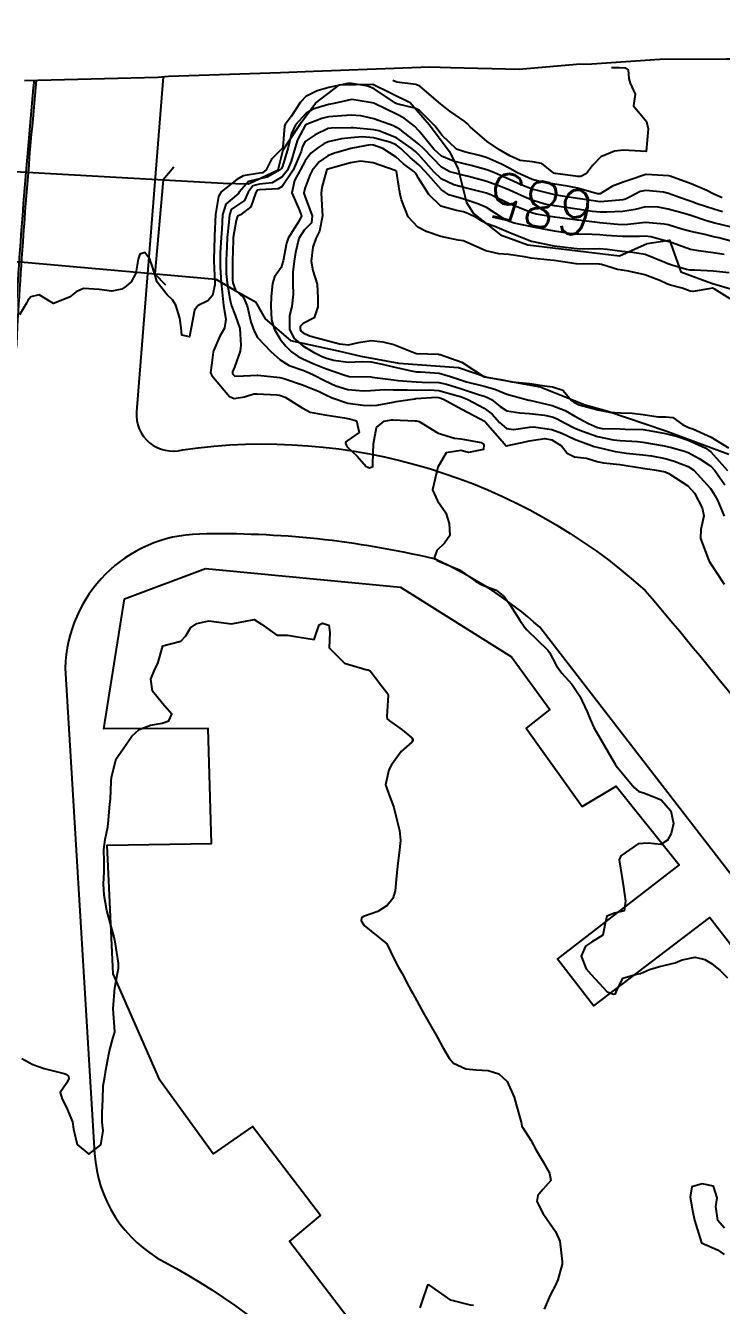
# Model space of a CAD drawing. Header units: metres. Extents: x 292545 to 299085, y 7450245 to 7463078.
# Drawn here: x 293501.8 to 293563, y 7462847.3 to 7462959.9 of the extents above; entities that cross this region are included whole.
import ezdxf
from ezdxf.enums import TextEntityAlignment as Align

# ---------------------------------------------------------------- set-up
doc = ezdxf.new("R2010")
doc.units = ezdxf.units.M
for name, color, linetype in [('Area', 45, 'Continuous'), ('Area Verde e Lazer', 94, 'Continuous'), ('Cotas', 45, 'Continuous'), ('Curvas de Nivel 1m', 11, 'Continuous'), ('Curvas de Nivel 5m', 15, 'Continuous'), ('Edificações', 30, 'Continuous'), ('Hidrografia', 140, 'Continuous'), ('Pontes e viadutos', 190, 'Continuous'), ('Vias Primárias', 230, 'Continuous')]:
    doc.layers.add(name, color=color, linetype=linetype)
doc.styles.add('Style-STANDARD', font='STANDARD.shx')

msp = doc.modelspace()

# ---------------------------------------------------------------- linework, layer by layer
at = {"layer": 'Area'}
msp.add_polyline3d([(293501.7, 7462955.08, 688.43), (293513.44, 7462955.39, 688.31), (293514.36, 7462955.46, 688.42), (293524.23, 7462955.8, 688.77), (293527.14, 7462955.89, 686.33), (293537.37, 7462956.28, 689.46), (293539.19, 7462956.23, 688.54), (293545.22, 7462956.07, 692.61), (293550.26, 7462956.53, 690.27), (293551.62, 7462956.54, 689.21), (293557.59, 7462956.97, 688.94), (293563.46, 7462957, 688.78), (293574.58, 7462956.99, 688.13), (293575.72, 7462957.16, 688.01), (293579.78, 7462957.77, 688.2), (293594.55, 7462958.12, 689.27), (293596.02, 7462958.31, 688.82), (293606.34, 7462958.52, 689.14), (293609.23, 7462958.6, 692.67), (293625.45, 7462959.92, 691.71)], dxfattribs=at)
at = {"layer": 'Area Verde e Lazer', "elevation": 694.56}
msp.add_lwpolyline([(293280.87, 7462947.89, -0.101859), (293285.66, 7462927.16, -0.117218), (293279.92, 7462886.84, -0.003965), (293253.29, 7462831.52, -0.021583), (293229.68, 7462788.99, 0.377528), (293232.88, 7462775.55, -0.005595), (293261.17, 7462773.82, 0.413902), (293268.71, 7462780.32, -0.081172), (293274.65, 7462794.53, -0.02056), (293291.74, 7462815.53, -0.040482), (293318.48, 7462840.46, -0.039202), (293346.93, 7462865.7, -0.044268), (293394.79, 7462888.02, -0.028571), (293441.43, 7462905.21, 0.032718), (293487.36, 7462917.07, 0.361831), (293500.88, 7462933.37, -0.009087), (293502.57, 7462955.13, -0.009087)], format="xyb", dxfattribs=at)
at = {"layer": 'Curvas de Nivel 1m', "flags": 128}
for points, elevation in [([(293553.34, 7462956.24), (293554.03, 7462956.24), (293554.54, 7462956.2), (293554.81, 7462956.01), (293554.88, 7462955.25), (293555, 7462954.84), (293555.43, 7462953.87), (293555.29, 7462952.84), (293556.43, 7462951.46), (293556.57, 7462950.83), (293556.4, 7462948.83), (293554.4, 7462948.96), (293553.62, 7462948.86), (293552.4, 7462948.37), (293551.67, 7462947.6), (293551.16, 7462946.89), (293550.65, 7462946.62), (293550.38, 7462946.63), (293548.42, 7462946.89), (293548.38, 7462946.89), (293548.27, 7462946.92), (293547.23, 7462947.78), (293546.39, 7462947.91), (293545.32, 7462948.04), (293544.4, 7462948.44), (293543.48, 7462948.98), (293542.41, 7462949.72), (293540.92, 7462951.01), (293540.68, 7462951.27), (293540.44, 7462951.46), (293539.11, 7462952.37), (293538.45, 7462952.9), (293538.29, 7462953.04), (293536.47, 7462954.58), (293536.13, 7462954.72), (293534.47, 7462954.95), (293534.1, 7462955.09)], 689), ([(293563.09, 7462944.75), (293562.36, 7462945.08), (293561.73, 7462945.4), (293560.37, 7462946), (293558.52, 7462946.66), (293558.38, 7462946.68), (293556.41, 7462946.8), (293556.38, 7462946.8), (293554.91, 7462946.31), (293554.37, 7462946.13), (293553.45, 7462945.78), (293552.36, 7462945.11), (293552.13, 7462945.11), (293550.36, 7462945.61), (293549.48, 7462945.79), (293548.37, 7462945.96), (293547.15, 7462946.16), (293546.37, 7462946.38), (293545.09, 7462946.96), (293544.39, 7462947.34), (293543.66, 7462947.71), (293542.4, 7462948.27), (293541.85, 7462948.45), (293540.4, 7462948.8), (293539.72, 7462949.03), (293538.42, 7462950.26), (293537.82, 7462951.05), (293536.45, 7462952.45), (293536.05, 7462952.66), (293534.45, 7462953.04), (293534.34, 7462953.09), (293532.47, 7462954.34), (293531.92, 7462954.57), (293530.47, 7462954.83), (293530.16, 7462954.82), (293528.47, 7462954.46), (293527.45, 7462954.18), (293526.46, 7462953.66), (293525.98, 7462953.19), (293525.15, 7462951.91), (293524.64, 7462951.21), (293524.58, 7462951.05), (293524.43, 7462949.21), (293524.4, 7462949.12), (293523.44, 7462948.17), (293522.95, 7462947.22), (293522.64, 7462946.97), (293522.38, 7462946.92), (293520.93, 7462946.69), (293520.37, 7462946.38), (293519.02, 7462945.27), (293518.76, 7462944.87), (293518.51, 7462943.28), (293518.43, 7462941.4), (293518.43, 7462941.28), (293518.36, 7462939.35), (293518.36, 7462939.28), (293518.36, 7462939.21), (293518.45, 7462937.28), (293518.45, 7462937.09), (293518.25, 7462936.16), (293517.84, 7462935.69), (293516.97, 7462935.29), (293516.67, 7462934.86), (293516.36, 7462933.3), (293516.35, 7462933.16), (293516.21, 7462932.53), (293515.55, 7462932.66), (293515.49, 7462933.31), (293515.38, 7462934.16), (293515.02, 7462935.32), (293514.72, 7462935.79), (293514.25, 7462936.22), (293513.38, 7462937.34), (293512.95, 7462938.68), (293512.74, 7462939.35), (293512.3, 7462939.93), (293511.84, 7462939.81), (293511.7, 7462939.36), (293511.5, 7462938.13), (293511.08, 7462937.36), (293510.66, 7462936.97), (293510.26, 7462936.72), (293509.4, 7462936.53), (293508.26, 7462936.68), (293506.89, 7462936.78), (293506.25, 7462936.48), (293505.67, 7462936.01), (293504.24, 7462935.44), (293503, 7462936.21), (293502.25, 7462936.03), (293501.99, 7462935.73), (293501.88, 7462935.47), (293501.26, 7462934.45)], 688), ([(293563.12, 7462943.52), (293562.34, 7462943.75), (293560.89, 7462944.24), (293560.35, 7462944.42), (293559.33, 7462944.79), (293558.36, 7462945.14), (293557.93, 7462945.24), (293556.36, 7462945.41), (293555.88, 7462945.31), (293554.99, 7462944.84), (293554.57, 7462944.63), (293554.35, 7462944.59), (293554.04, 7462944.54), (293552.35, 7462944.4), (293550.59, 7462944.66), (293550.35, 7462944.71), (293549.05, 7462944.91), (293548.35, 7462945.02), (293548.23, 7462945.04), (293546.36, 7462945.53), (293545.45, 7462945.88), (293544.37, 7462946.37), (293543, 7462946.98), (293542.39, 7462947.22), (293540.99, 7462947.61), (293540.39, 7462947.76), (293539.45, 7462947.97), (293538.4, 7462948.42), (293537.72, 7462949.05), (293536.43, 7462950.63), (293536.02, 7462951.07), (293535.12, 7462951.76), (293534.44, 7462952.11), (293532.51, 7462953.06), (293532.45, 7462953.08), (293532.43, 7462953.09), (293532.29, 7462953.11), (293530.71, 7462953.39), (293530.46, 7462953.4), (293529.32, 7462953.15), (293528.62, 7462952.99), (293528.45, 7462952.96), (293527.06, 7462952.56), (293526.44, 7462952.19), (293525.56, 7462951.19), (293525.2, 7462950.42), (293524.91, 7462949.2), (293524.39, 7462947.5), (293524.29, 7462947.31), (293524.2, 7462947.21), (293523.04, 7462946.56), (293522.37, 7462946.44), (293521.42, 7462946.19), (293520.6, 7462945.25), (293520.51, 7462945.1), (293520.36, 7462944.98), (293519.41, 7462944.21), (293519.12, 7462943.27), (293519.05, 7462942), (293519, 7462941.27), (293518.93, 7462939.9), (293518.91, 7462939.27), (293518.91, 7462938.64), (293519.01, 7462937.27), (293519.08, 7462936.45), (293519.21, 7462935.27), (293519.42, 7462934.07), (293519.3, 7462933.27), (293518.89, 7462932.59), (293518.34, 7462931.28), (293518.31, 7462931.16), (293518.18, 7462930.23), (293518.08, 7462929.38), (293518.09, 7462929.28), (293518.17, 7462929.11), (293519.74, 7462927.26), (293520.14, 7462927.08), (293521.06, 7462927.25), (293521.89, 7462927.49), (293522.15, 7462927.51), (293523.94, 7462927.42), (293524.15, 7462927.38), (293524.65, 7462927.2), (293526.13, 7462926.26), (293526.85, 7462925.9), (293528.13, 7462925.65), (293529.87, 7462925.4), (293530.12, 7462925.34), (293530.29, 7462925.3), (293530.91, 7462925.13), (293531.14, 7462924.09), (293530.1, 7462923.36), (293529.97, 7462923.27), (293529.94, 7462923.14), (293530.09, 7462922.83), (293530.97, 7462922.02), (293531.75, 7462921.12), (293532.07, 7462921), (293532.34, 7462921.12), (293532.34, 7462921.38), (293532.4, 7462923.11), (293532.67, 7462924.55), (293533.36, 7462925.1), (293534, 7462925.21), (293534.12, 7462925.22), (293536.07, 7462925.13), (293536.12, 7462925.13), (293536.19, 7462925.13), (293536.42, 7462925.07), (293538.11, 7462924.03), (293539.52, 7462923.6), (293540.1, 7462923.53), (293541.88, 7462923.21), (293542.09, 7462923.06), (293542.12, 7462923), (293542.09, 7462922.6), (293540.76, 7462922.34), (293540.09, 7462922.51), (293538.8, 7462922.32), (293538.07, 7462921.04), (293537.6, 7462919.05), (293538.04, 7462918.09), (293538.78, 7462917.03), (293539.07, 7462916.09), (293539.13, 7462915.03), (293538.66, 7462914.37), (293537.99, 7462913.71), (293537.76, 7462913.04), (293537.98, 7462912.85), (293538.28, 7462912.73), (293539.97, 7462912.02), (293541.39, 7462911.01), (293541.95, 7462910.7), (293543.19, 7462910.22), (293543.94, 7462909.63), (293544.4, 7462908.97), (293545.28, 7462907.59), (293545.71, 7462906.95), (293545.9, 7462906.72), (293547.74, 7462904.93), (293547.88, 7462904.75), (293548.52, 7462903.57), (293548.99, 7462902.91), (293549.85, 7462901.96), (293550.55, 7462900.89), (293551.2, 7462899.5), (293551.46, 7462898.88), (293551.8, 7462898.13), (293552.52, 7462896.87), (293553.57, 7462895.06), (293553.69, 7462894.86), (293553.76, 7462894.76), (293554.62, 7462893.72), (293555.35, 7462892.84), (293555.74, 7462892.51), (293556.18, 7462892.39), (293557.73, 7462891.77), (293558.56, 7462890.8), (293558.81, 7462889.69), (293558.61, 7462888.8), (293558.28, 7462888.21), (293557.68, 7462887.85), (293556.56, 7462887.95), (293555.68, 7462887.88), (293554.17, 7462886.85), (293554.03, 7462886.49), (293554.3, 7462884.85), (293554.41, 7462884.07), (293554.58, 7462882.85), (293554.46, 7462882), (293553.61, 7462881.78), (293552.93, 7462881.54), (293552.78, 7462880.87), (293552.59, 7462879.86), (293551.58, 7462879.25), (293551.06, 7462878.89), (293550.68, 7462878.01), (293551.12, 7462876.89), (293551.55, 7462876.38), (293552.98, 7462874.87), (293553.52, 7462874.66), (293553.7, 7462874.68), (293553.77, 7462874.86), (293554.33, 7462876.07), (293555.55, 7462876.43), (293555.9, 7462876.48), (293556.68, 7462876.82), (293557.56, 7462877.09), (293558.94, 7462877.42), (293559.56, 7462877.68), (293560.71, 7462877.92), (293561.56, 7462877.71), (293562.15, 7462877.35), (293562.92, 7462876.75), (293563.54, 7462876.09)], 687), ([(293563.79, 7462942.2), (293562.33, 7462942.56), (293561.63, 7462942.77), (293560.34, 7462943.19), (293559.75, 7462943.38), (293558.34, 7462943.75), (293557.46, 7462943.93), (293556.34, 7462943.96), (293555.44, 7462943.74), (293554.34, 7462943.54), (293552.95, 7462943.48), (293552.34, 7462943.48), (293551.68, 7462943.55), (293550.34, 7462943.77), (293549.34, 7462943.91), (293548.34, 7462944.05), (293547.6, 7462944.18), (293546.35, 7462944.55), (293545.4, 7462944.96), (293544.36, 7462945.44), (293543.58, 7462945.76), (293542.37, 7462946.18), (293540.77, 7462946.62), (293540.38, 7462946.72), (293539.11, 7462947.03), (293538.39, 7462947.44), (293536.83, 7462949.06), (293536.41, 7462949.49), (293534.75, 7462950.76), (293534.43, 7462950.96), (293534.16, 7462951.09), (293532.44, 7462951.7), (293531.28, 7462951.97), (293530.44, 7462952.02), (293529.62, 7462951.97), (293528.44, 7462951.88), (293527.86, 7462951.75), (293526.43, 7462951.18), (293525.73, 7462949.87), (293525.52, 7462949.19), (293525.16, 7462947.97), (293524.83, 7462947.2), (293524.38, 7462946.59), (293523.5, 7462946.09), (293522.37, 7462945.95), (293521.8, 7462945.81), (293521.38, 7462945.24), (293521.06, 7462944.53), (293520.35, 7462944.06), (293519.88, 7462943.72), (293519.74, 7462943.26), (293519.69, 7462942.62), (293519.54, 7462941.26), (293519.49, 7462940.45), (293519.46, 7462939.26), (293519.46, 7462938.09), (293519.53, 7462937.27), (293519.8, 7462935.71), (293519.9, 7462935.26), (293520.23, 7462934.44), (293520.64, 7462933.25), (293520.73, 7462931.78), (293520.68, 7462931.25), (293520.18, 7462929.86), (293519.99, 7462929.44), (293520.01, 7462929.26), (293520.17, 7462929.09), (293520.37, 7462929.05), (293522.17, 7462929.16), (293522.24, 7462929.16), (293524.17, 7462928.93), (293524.52, 7462928.85), (293526.16, 7462928.3), (293527.62, 7462927.7), (293528.15, 7462927.44), (293528.76, 7462927.15), (293530.14, 7462926.68), (293531.51, 7462926.5), (293532.14, 7462926.47), (293532.72, 7462926.52), (293534.14, 7462926.78), (293534.4, 7462926.83), (293536.05, 7462927.07), (293536.13, 7462927.08), (293537.98, 7462927.21), (293538.15, 7462927.19), (293538.58, 7462927.04), (293540.13, 7462926.18), (293541.85, 7462925.28), (293542.12, 7462925.13), (293542.2, 7462925.07), (293542.27, 7462925), (293543.73, 7462923.34), (293544.04, 7462922.97), (293544.06, 7462922.94), (293544.09, 7462922.94), (293544.12, 7462922.94), (293544.23, 7462922.97), (293545.76, 7462923.29), (293546.1, 7462923.36), (293547.48, 7462923.56), (293548.1, 7462923.46), (293548.96, 7462922.92), (293549.46, 7462922.28), (293550.08, 7462921.97), (293551.14, 7462921.83), (293552.08, 7462921.56), (293552.65, 7462921.44), (293554.08, 7462921.28), (293555.92, 7462920.98), (293556.07, 7462920.96), (293557.14, 7462920.82), (293558.07, 7462920.63), (293558.38, 7462920.5), (293560.05, 7462919.42), (293560.65, 7462918.77), (293561.33, 7462917.46), (293561.47, 7462916.77), (293561.22, 7462915.55), (293561.19, 7462914.77), (293561.91, 7462912.82), (293561.94, 7462912.76), (293561.97, 7462912.72), (293563.27, 7462910.75)], 686), ([(293563.27, 7462939.77), (293562.3, 7462939.92), (293561, 7462940.08), (293560.3, 7462940.22), (293558.59, 7462940.81), (293558.38, 7462940.88), (293558.31, 7462940.9), (293556.82, 7462941.32), (293556.32, 7462941.38), (293555.8, 7462941.35), (293554.32, 7462941.34), (293552.89, 7462941.44), (293552.32, 7462941.5), (293551.66, 7462941.54), (293550.32, 7462941.57), (293549.61, 7462941.62), (293548.32, 7462941.81), (293547.38, 7462941.99), (293546.33, 7462942.2), (293544.78, 7462942.52), (293544.33, 7462942.68), (293543.79, 7462942.98), (293542.34, 7462943.89), (293541.58, 7462944.24), (293540.35, 7462944.63), (293539.03, 7462945.03), (293538.36, 7462945.48), (293536.98, 7462947.05), (293536.39, 7462947.65), (293535.62, 7462948.3), (293534.85, 7462949.08), (293534.41, 7462949.43), (293533.85, 7462949.66), (293532.42, 7462950.03), (293531.42, 7462950.12), (293530.42, 7462950.05), (293529.6, 7462949.96), (293528.41, 7462949.68), (293528.05, 7462949.52), (293527.5, 7462949.17), (293526.88, 7462948.69), (293526.39, 7462948.01), (293525.96, 7462947.19), (293525.45, 7462946.27), (293525.23, 7462945.2), (293525.9, 7462943.63), (293526.08, 7462943.18), (293525.87, 7462942.73), (293524.9, 7462941.2), (293524.74, 7462940.77), (293524.47, 7462939.21), (293524.28, 7462938.61), (293523.7, 7462937.79), (293523.51, 7462937.22), (293523.4, 7462936.07), (293523.38, 7462935.22), (293523.43, 7462934.01), (293523.66, 7462933.22), (293524.2, 7462932.32), (293524.69, 7462931.69), (293525.19, 7462931.2), (293525.78, 7462930.78), (293526.19, 7462930.58), (293527.16, 7462930.15), (293528.18, 7462929.73), (293529.89, 7462929.14), (293530.17, 7462929.05), (293530.27, 7462929.04), (293532.17, 7462928.99), (293532.3, 7462928.98), (293534.17, 7462928.73), (293534.56, 7462928.69), (293536.17, 7462928.55), (293536.68, 7462928.54), (293538.16, 7462928.49), (293538.84, 7462928.36), (293540.15, 7462927.95), (293541.74, 7462927.42), (293542.15, 7462927.3), (293542.37, 7462927.22), (293542.79, 7462926.99), (293543.55, 7462926.39), (293544.13, 7462926), (293545.27, 7462925.82), (293546.13, 7462925.78), (293547.45, 7462925.62), (293548.13, 7462925.48), (293548.52, 7462925.32), (293549.26, 7462924.91), (293550.12, 7462924.49), (293550.8, 7462924.21), (293552.11, 7462923.75), (293553.52, 7462923.44), (293554.1, 7462923.39), (293555.63, 7462923.3), (293556.1, 7462923.25), (293557.97, 7462922.93), (293558.09, 7462922.91), (293558.51, 7462922.8), (293559.77, 7462922.47), (293560.09, 7462922.34), (293561.05, 7462921.8), (293562.08, 7462921.14), (293562.44, 7462920.76), (293563.31, 7462919.49)], 684), ([(293563.7, 7462938.16), (293562.28, 7462938.31), (293560.68, 7462938.38), (293560.28, 7462938.4), (293559.95, 7462938.46), (293558.75, 7462938.8), (293558.29, 7462938.95), (293558.04, 7462939.06), (293556.3, 7462939.76), (293555.2, 7462939.94), (293554.3, 7462940.02), (293552.97, 7462940.2), (293552.3, 7462940.26), (293550.95, 7462940.25), (293550.3, 7462940.27), (293548.79, 7462940.44), (293548.31, 7462940.51), (293546.35, 7462940.91), (293546.31, 7462940.92), (293546.23, 7462940.95), (293544.32, 7462941.69), (293543.07, 7462942.24), (293542.33, 7462942.51), (293541.99, 7462942.66), (293541.5, 7462943), (293540.71, 7462943.39), (293540.34, 7462943.51), (293539.72, 7462943.64), (293538.34, 7462944.03), (293537.28, 7462945.05), (293536.38, 7462946.5), (293536.17, 7462946.86), (293535.95, 7462947.07), (293535.06, 7462947.75), (293534.4, 7462948.33), (293533.23, 7462949.1), (293532.41, 7462949.38), (293532.12, 7462949.41), (293530.56, 7462949.14), (293530.4, 7462949.1), (293528.9, 7462948.65), (293528.4, 7462948.45), (293527.63, 7462947.93), (293527.02, 7462947.17), (293526.82, 7462946.74), (293526.37, 7462945.58), (293526.29, 7462945.18), (293526.36, 7462944.91), (293527.01, 7462943.17), (293526.94, 7462942.56), (293526.32, 7462941.9), (293525.85, 7462941.19), (293525.55, 7462939.94), (293525.42, 7462939.19), (293525.3, 7462938.22), (293525.31, 7462937.19), (293525.34, 7462936.28), (293525.23, 7462935.2), (293525.02, 7462934.41), (293525.01, 7462933.2), (293525.41, 7462932.4), (293526.2, 7462931.73), (293527.13, 7462931.17), (293527.83, 7462930.81), (293528.19, 7462930.66), (293528.88, 7462930.46), (293530.18, 7462930.3), (293531.4, 7462930.34), (293532.19, 7462930.32), (293533.16, 7462930.12), (293534.18, 7462929.87), (293535.73, 7462929.52), (293536.18, 7462929.45), (293536.55, 7462929.44), (293538.18, 7462929.33), (293539.19, 7462929.03), (293540.16, 7462928.7), (293540.6, 7462928.57), (293542.15, 7462928.18), (293543.07, 7462927.9), (293544.15, 7462927.47), (293546.08, 7462926.95), (293546.14, 7462926.94), (293548.14, 7462926.49), (293549.26, 7462926.04), (293550.13, 7462925.55), (293551.31, 7462924.89), (293552.12, 7462924.54), (293552.54, 7462924.45), (293554.12, 7462924.41), (293554.56, 7462924.4), (293556.12, 7462924.35), (293556.66, 7462924.28), (293558.11, 7462924), (293559.15, 7462923.75), (293560.1, 7462923.43), (293561.6, 7462922.76), (293562.09, 7462922.41), (293563.56, 7462920.75)], 683), ([(293564.25, 7462935.56), (293562.37, 7462936.76), (293562.29, 7462936.79), (293562.26, 7462936.79), (293562.23, 7462936.79), (293561.92, 7462936.76), (293560.53, 7462936.5), (293560.26, 7462936.54), (293559.57, 7462936.79), (293558.54, 7462937.08), (293558.27, 7462937.17), (293557.61, 7462937.48), (293556.27, 7462937.97), (293554.83, 7462938.29), (293554.28, 7462938.38), (293553.88, 7462938.46), (293552.48, 7462938.88), (293552.28, 7462938.92), (293552.24, 7462938.92), (293550.28, 7462938.96), (293550.23, 7462938.96), (293548.29, 7462939.23), (293547.95, 7462939.26), (293546.29, 7462939.45), (293545.69, 7462939.56), (293544.29, 7462939.77), (293543.43, 7462939.84), (293542.3, 7462940.09), (293540.39, 7462940.94), (293540.31, 7462940.97), (293539.86, 7462941.02), (293538.32, 7462941.34), (293537.04, 7462941.78), (293536.32, 7462942.16), (293535.47, 7462943.08), (293534.87, 7462944.57), (293534.76, 7462945.08), (293534.69, 7462945.41), (293534.42, 7462947.09), (293534.4, 7462947.11), (293534.38, 7462947.13), (293534.3, 7462947.17), (293532.39, 7462947.84), (293531.25, 7462947.99), (293530.39, 7462947.83), (293529.85, 7462947.68), (293528.38, 7462947.28), (293528.31, 7462947.24), (293528.26, 7462947.16), (293527.87, 7462945.66), (293527.79, 7462945.17), (293527.89, 7462943.62), (293527.93, 7462943.16), (293527.67, 7462941.82), (293527.33, 7462941.17), (293527.06, 7462940.41), (293526.91, 7462939.17), (293527.07, 7462938.37), (293527.44, 7462937.17), (293527.5, 7462935.92), (293527.5, 7462935.17), (293527.2, 7462934.19), (293526.22, 7462933.68), (293525.97, 7462933.43), (293525.96, 7462933.18), (293526.04, 7462933.01), (293526.21, 7462932.87), (293526.78, 7462932.6), (293528.2, 7462932.24), (293529.43, 7462931.91), (293530.2, 7462931.81), (293531.1, 7462932.02), (293532.2, 7462932.19), (293533.22, 7462932.08), (293534.2, 7462931.86), (293536.11, 7462931.07), (293536.19, 7462931.06), (293538.14, 7462930.99), (293538.19, 7462930.98), (293538.27, 7462930.96), (293540.18, 7462930.29), (293542.14, 7462929), (293542.16, 7462928.99), (293543.9, 7462928.71), (293544.16, 7462928.64), (293544.58, 7462928.55), (293546.16, 7462928.41), (293547.44, 7462928.22), (293548.15, 7462928.12), (293549.06, 7462927.83), (293549.86, 7462926.9), (293550.02, 7462926.78), (293550.14, 7462926.71), (293550.5, 7462926.54), (293552.14, 7462926.09), (293553.16, 7462925.89), (293554.13, 7462925.83), (293555.17, 7462925.8), (293556.13, 7462925.69), (293557.45, 7462925.49), (293558.13, 7462925.49), (293558.75, 7462925.42), (293559.6, 7462924.79), (293560.12, 7462924.54), (293560.49, 7462924.41), (293562.11, 7462923.7), (293563.64, 7462922.74)], 682), ([(293501.46, 7462868.99), (293502.44, 7462868.47), (293503.44, 7462868.13), (293505.18, 7462867.69), (293505.44, 7462867.6), (293505.57, 7462867.43), (293505.61, 7462867.25), (293505.43, 7462866.86), (293504.85, 7462866), (293505.01, 7462865.43), (293505.41, 7462864.69), (293505.92, 7462863.42), (293506.01, 7462862.79), (293506.35, 7462861.42), (293507.35, 7462860.57), (293508.43, 7462861.39), (293508.62, 7462862.64), (293508.54, 7462863.39), (293508.53, 7462864.26), (293508.59, 7462865.39), (293508.63, 7462866.6), (293508.76, 7462867.39), (293508.87, 7462867.96), (293509.11, 7462869.38), (293509.17, 7462869.67), (293509.48, 7462870.77), (293509.63, 7462871.23), (293509.65, 7462871.38), (293509.5, 7462873.38), (293509.65, 7462875.26), (293509.67, 7462875.38), (293509.97, 7462876.95), (293509.97, 7462877.38), (293509.68, 7462879.27), (293509.66, 7462879.38), (293509.58, 7462879.68), (293509.11, 7462881.38), (293508.96, 7462882.04), (293508.72, 7462883.39), (293508.66, 7462884.37), (293508.7, 7462885.39), (293508.7, 7462886.35), (293508.69, 7462887.39), (293508.8, 7462888.27), (293509.02, 7462889.39), (293509.08, 7462890.01), (293509.22, 7462891.39), (293509.28, 7462891.83), (293509.33, 7462893.38), (293509.37, 7462893.76), (293509.76, 7462895.38), (293510.58, 7462896.56), (293511.14, 7462897.36), (293511.8, 7462897.95), (293512.79, 7462898.35), (293513.8, 7462898.51), (293514.41, 7462898.72), (293514.66, 7462899.32), (293513.83, 7462900.26), (293512.96, 7462901.34), (293512.82, 7462902.38), (293513.21, 7462903.34), (293513.42, 7462903.78), (293513.88, 7462905.33), (293515.47, 7462905.74), (293515.9, 7462906.2), (293516.3, 7462906.91), (293516.87, 7462907.3), (293517.92, 7462907.53), (293519.91, 7462907.26), (293521.92, 7462907.63), (293522.56, 7462907.22), (293523.9, 7462906.26), (293524.83, 7462906.27), (293525.9, 7462906.08), (293527.19, 7462905.87), (293527.64, 7462907.16), (293527.91, 7462907.32), (293528.48, 7462907.15), (293528.57, 7462906.49), (293528.51, 7462905.15), (293529.87, 7462903.79), (293531.74, 7462903.24), (293531.86, 7462903.22), (293531.95, 7462903.2), (293532.12, 7462903.12), (293533.06, 7462901.88), (293533.68, 7462901.09), (293533.71, 7462900.97), (293533.59, 7462899.09), (293533.62, 7462898.9), (293533.81, 7462898.71), (293534.94, 7462897.94), (293535.79, 7462897.21), (293535.87, 7462897.07), (293535.87, 7462896.99), (293535.79, 7462896.85), (293534.83, 7462896.02), (293534.16, 7462895.09), (293534, 7462894.84), (293533.76, 7462894.41), (293533.45, 7462893.09), (293533.73, 7462892.36), (293534.2, 7462891.09), (293534.5, 7462889.89), (293534.71, 7462889.08), (293534.78, 7462888.18), (293534.66, 7462887.09), (293534.56, 7462886.19), (293534.44, 7462885.09), (293534.31, 7462883.77), (293534.11, 7462883.09), (293533.62, 7462882.47), (293532.79, 7462881.93), (293531.61, 7462881.53), (293531.34, 7462881.39), (293531.31, 7462881.12), (293531.6, 7462880.71), (293533.57, 7462879.1), (293534.22, 7462877.75), (293534.58, 7462877.08), (293534.93, 7462876.47), (293535.53, 7462875.34), (293535.67, 7462875.07), (293535.86, 7462874.72), (293536.79, 7462873.06), (293537.49, 7462871.81), (293537.92, 7462871.05), (293538.47, 7462870.03), (293539.06, 7462869.03), (293539.45, 7462868.59), (293540.53, 7462868.1), (293541.44, 7462868), (293542.49, 7462867.94), (293543.44, 7462867.64), (293544.17, 7462866.97), (293544.78, 7462865.6), (293544.97, 7462864.96), (293545.39, 7462863.4), (293545.47, 7462863.04), (293545.52, 7462862.96), (293546.24, 7462861.81), (293546.72, 7462860.94), (293547.35, 7462859.89), (293547.89, 7462858.92), (293548, 7462858.25), (293547.32, 7462857.48), (293546.87, 7462856.94), (293546.78, 7462856.41), (293547.3, 7462855.39), (293547.64, 7462854.93), (293548.42, 7462853.77), (293548.79, 7462852.91), (293549.02, 7462851.13), (293549, 7462850.91), (293548.63, 7462849.52), (293548.37, 7462848.92), (293547.95, 7462848.18), (293547.43, 7462846.93)], 688), ([(293563.28, 7462854.06), (293562.69, 7462854.75), (293562.53, 7462855.98), (293562.63, 7462856.75), (293562.33, 7462857.76), (293561.32, 7462857.97), (293560.42, 7462857.69), (293560.26, 7462856.78), (293560.46, 7462855.62), (293560.64, 7462854.78), (293561.26, 7462852.77), (293562.67, 7462852.16), (293563.25, 7462851.75)], 687), ([(293541.2, 7462847.27), (293540.93, 7462847.28), (293539.2, 7462847.74), (293537.33, 7462849.05), (293537.22, 7462849.08), (293537.16, 7462849.05), (293536.67, 7462847.59), (293536.48, 7462847.06)], 688)]:
    msp.add_lwpolyline(points, dxfattribs=dict(at, elevation=elevation))
at = {"layer": 'Curvas de Nivel 5m', "elevation": 685, "flags": 128}
msp.add_lwpolyline([(293564.31, 7462940.83), (293562.78, 7462941.22), (293562.32, 7462941.33), (293561.56, 7462941.53), (293560.32, 7462941.8), (293559.54, 7462942.01), (293558.33, 7462942.37), (293557.98, 7462942.45), (293556.33, 7462942.57), (293554.77, 7462942.41), (293554.33, 7462942.38), (293553.88, 7462942.41), (293552.33, 7462942.55), (293550.45, 7462942.78), (293550.33, 7462942.8), (293549.47, 7462942.91), (293548.33, 7462943.06), (293546.71, 7462943.32), (293546.34, 7462943.44), (293545.54, 7462943.76), (293544.35, 7462944.23), (293542.78, 7462944.99), (293542.36, 7462945.16), (293542.12, 7462945.23), (293540.36, 7462945.67), (293539.49, 7462945.91), (293538.37, 7462946.43), (293537.73, 7462947.05), (293536.4, 7462948.53), (293536.13, 7462948.79), (293535.82, 7462949.07), (293534.42, 7462950.05), (293532.87, 7462950.66), (293532.43, 7462950.75), (293530.65, 7462950.91), (293530.43, 7462950.92), (293528.68, 7462950.9), (293528.43, 7462950.85), (293527.28, 7462950.31), (293526.41, 7462949.7), (293526.21, 7462949.38), (293526.14, 7462949.18), (293526.04, 7462948.82), (293525.33, 7462947.2), (293524.37, 7462945.74), (293524.03, 7462945.55), (293522.37, 7462945.47), (293522.17, 7462945.43), (293522.05, 7462945.23), (293521.63, 7462943.95), (293520.7, 7462943.25), (293520.44, 7462943.14), (293520.33, 7462942.76), (293520.07, 7462941.25), (293520.05, 7462940.99), (293520.01, 7462939.25), (293520, 7462937.53), (293520.02, 7462937.26), (293520.26, 7462936.63), (293520.97, 7462935.97), (293521.28, 7462935.24), (293521.63, 7462933.83), (293521.83, 7462933.24), (293521.93, 7462932.95), (293522.21, 7462932.46), (293523.37, 7462931.22), (293524.19, 7462930.51), (293525, 7462930.01), (293526.18, 7462929.59), (293526.47, 7462929.48), (293527.13, 7462929.18), (293528.17, 7462928.66), (293529.09, 7462928.22), (293530.15, 7462927.89), (293531.5, 7462927.77), (293532.15, 7462927.8), (293533.38, 7462927.88), (293534.15, 7462927.87), (293535.38, 7462927.85), (293536.15, 7462927.84), (293537.34, 7462927.87), (293538.15, 7462927.8), (293539.83, 7462927.34), (293540.15, 7462927.24), (293540.7, 7462927.01), (293542.14, 7462926.24), (293542.84, 7462925.7), (293543.5, 7462924.98), (293544.12, 7462924.46), (293544.72, 7462924.36), (293546.12, 7462924.57), (293546.48, 7462924.59), (293548.11, 7462924.37), (293548.98, 7462924.04), (293550.1, 7462923.52), (293551.82, 7462922.88), (293552.09, 7462922.8), (293553.66, 7462922.43), (293554.09, 7462922.36), (293554.64, 7462922.29), (293556.09, 7462922.14), (293556.87, 7462922.04), (293558.08, 7462921.81), (293558.87, 7462921.59), (293560.08, 7462921.11), (293560.58, 7462920.77), (293562.05, 7462919.17), (293562.33, 7462918.76), (293562.66, 7462918.13), (293563.25, 7462916.75)], dxfattribs=at)
at = {"layer": 'Edificações'}
msp.add_lwpolyline([(293530.91, 7462845.18), (293525.02, 7462852.89), (293527.74, 7462855.19), (293521.77, 7462863.02), (293518.31, 7462860.61), (293513.6, 7462867.09), (293509.5, 7462876.44), (293508.97, 7462887.78), (293518.15, 7462887.91), (293517.86, 7462898.06), (293508.68, 7462898.01), (293510.51, 7462909.46), (293517.62, 7462912.13), (293534.77, 7462910.5), (293544.56, 7462904.34), (293547.93, 7462899.73), (293545.85, 7462898.07), (293550.78, 7462891.19), (293553.75, 7462892.96), (293559.31, 7462886.05), (293548.6, 7462877.77), (293551.79, 7462873.65), (293562, 7462881.4), (293574.45, 7462865.34)], dxfattribs=at)
at = {"layer": 'Hidrografia'}
for points, elevation in [([(293498.2, 7462947.22), (293519.18, 7462946.04), (293521.4, 7462945.99), (293524.02, 7462947.22), (293524.47, 7462948.99), (293526.08, 7462951.43), (293527.3, 7462953.1), (293529.41, 7462954.71), (293532.36, 7462954.76), (293535.64, 7462953.15), (293537.31, 7462951.21), (293539.09, 7462948.83), (293539.86, 7462947.27), (293540.59, 7462944.33), (293541.2, 7462943.39), (293543.59, 7462941.5), (293545.98, 7462940.61), (293554.06, 7462939.65), (293556.5, 7462940.75), (293558.45, 7462941.03), (293559.45, 7462938.25), (293562.16, 7462937.25), (293565.11, 7462936.36)], 687.42), ([(293495.05, 7462939.68), (293518.53, 7462937.6), (293520.23, 7462936.6), (293522.03, 7462935.59), (293522.88, 7462934.11), (293525.1, 7462932.2), (293529.29, 7462931.3), (293531.3, 7462930.83), (293534.64, 7462930.19), (293539.9, 7462929.81), (293542.39, 7462928.97), (293547.06, 7462928.12), (293551.03, 7462926.53), (293552.94, 7462926), (293558.13, 7462924.26), (293563.66, 7462922.18)], 691.65)]:
    msp.add_lwpolyline(points, dxfattribs=dict(at, elevation=elevation))
at = {"layer": 'Pontes e viadutos'}
msp.add_lwpolyline([(293514.83, 7462947.46), (293513.89, 7462946.34), (293513.16, 7462938.08), (293514.11, 7462937.1)], dxfattribs=at)
at = {"layer": 'Vias Primárias', "elevation": 694.56}
msp.add_lwpolyline([(293280.69, 7462947.8, -0.101892), (293285.46, 7462927.14, -0.117219), (293279.73, 7462886.92, -0.003964), (293253.11, 7462831.6, -0.021586), (293229.5, 7462789.09, 0.379259), (293232.82, 7462775.35, -0.005606), (293261.15, 7462773.62, 0.413247), (293268.91, 7462780.28, -0.081044), (293274.81, 7462794.41, -0.020552), (293291.89, 7462815.4, -0.040495), (293318.61, 7462840.31, -0.039203), (293347.04, 7462865.53, -0.044263), (293394.86, 7462887.84, -0.028568), (293441.48, 7462905.02, 0.032701), (293487.41, 7462916.88, 0.361499), (293501.08, 7462933.36, -0.009085), (293502.77, 7462955.11, -1.123762)], format="xyb", dxfattribs=at)
at = {"layer": 'Vias Primárias'}
msp.add_lwpolyline([(293513.9, 7462955.42), (293511.55, 7462925.93, 0.520708), (293515.61, 7462922.58, -0.222744), (293556.31, 7462910.19, -0.044985), (293591.18, 7462861.34, 0.027613), (293606.93, 7462840.49, 0.027613), (293623.16, 7462817.95, 0.027613), (293635.04, 7462794.67, 0.088646), (293638.45, 7462784.46, 0.315815), (293646.59, 7462779.86, -0.006392), (293673.87, 7462783.41), (293746.09, 7462792.61, 0.336233), (293760.66, 7462806.89, -0.03258), (293771.58, 7462826.84), (293807.89, 7462881.59), (293837.01, 7462922.79)], format="xyb", dxfattribs=at)
msp.add_lwpolyline([(293505.29, 7462903.37), (293507.87, 7462860.64, 0.260895), (293514, 7462851.09, -0.167662), (293539.8, 7462823.32), (293563.86, 7462791.29), (293572.17, 7462779.92, 0.301301), (293583.02, 7462775.9), (293619.27, 7462777.83, 0.455154), (293627.24, 7462792.55), (293624.92, 7462799.12), (293617.83, 7462812.82), (293589.23, 7462854.04), (293563.57, 7462885.55), (293547.05, 7462906.96, 0.077811), (293537.75, 7462912.97, 0.064349), (293517.09, 7462915.16, 0.400154)], format="xyb", close=True, dxfattribs=at)

# ---------------------------------------------------------------- texts
at = {"layer": 'Cotas', "style": 'Style-STANDARD'}
msp.add_text('685', height=4, rotation=167.1517, dxfattribs=at).set_placement((293547.14, 7462944.18, 685), align=Align.MIDDLE_CENTER)

doc.saveas('drawing.dxf')
